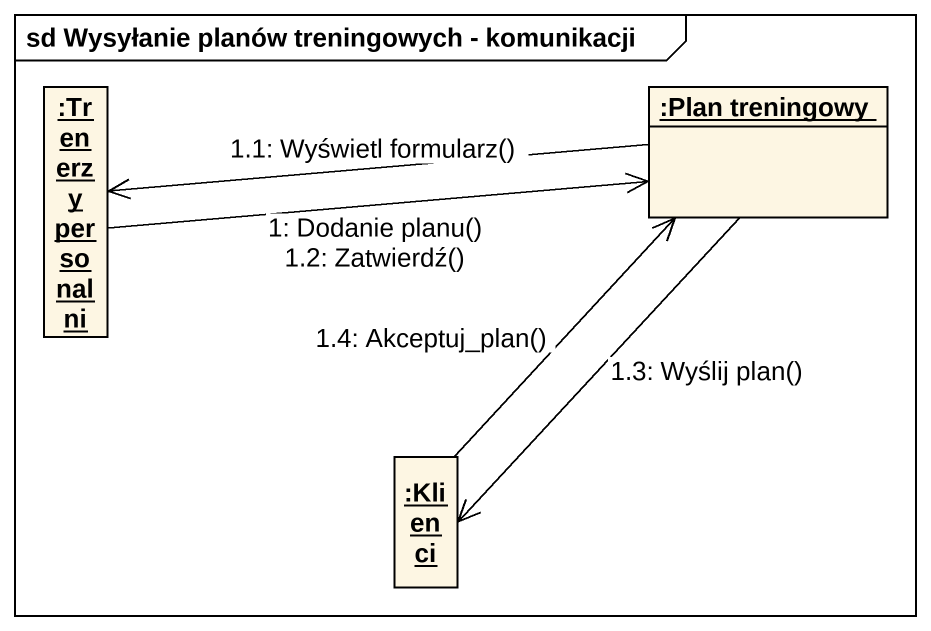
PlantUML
@startuml
mainframe sd Wysyłanie planów treningowych - komunikacji
hide circle
hide empty members
object ":Trenerzy personalni" as Trenerzy_personalni
object ":Plan treningowy" as Plan_treningowy
object ":Klienci" as Klienci
Trenerzy_personalni -right-> Plan_treningowy : 1: Dodanie planu()\n1.2: Zatwierdź()
Plan_treningowy -left-> Trenerzy_personalni : 1.1: Wyświetl formularz()
Plan_treningowy --> Klienci : 1.3: Wyślij plan()
Klienci -up-> Plan_treningowy : 1.4: Akceptuj_plan()
@enduml
